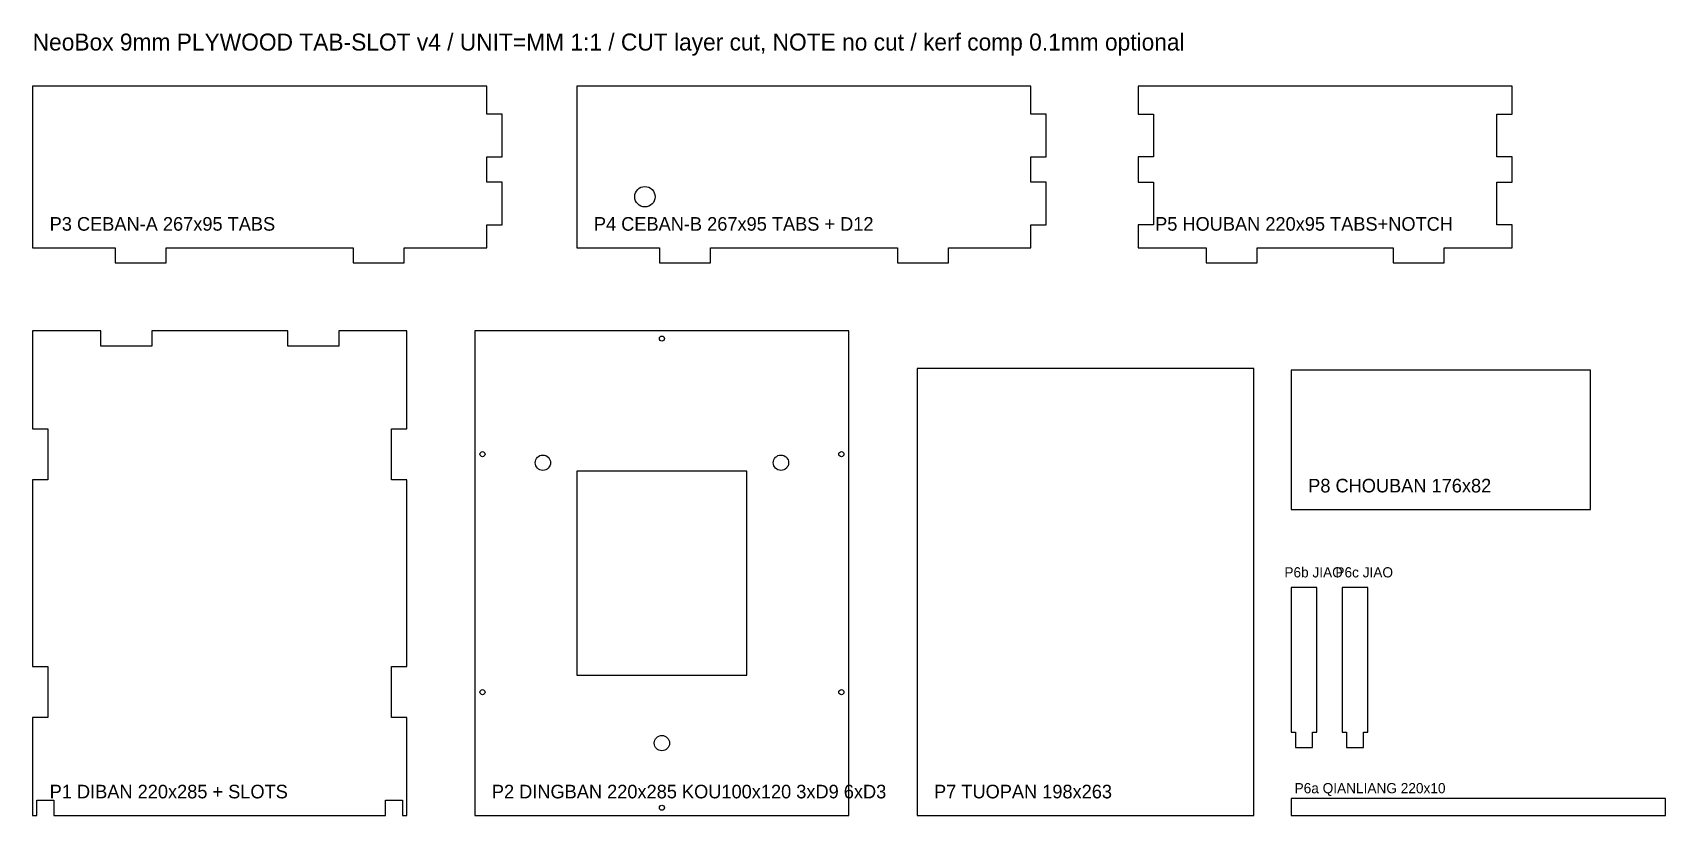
# Model space of a CAD drawing. Header units: metres. Extents: x 20 to 980, y 20 to 481.
import ezdxf

# ---------------------------------------------------------------- set-up
doc = ezdxf.new("R2010")
doc.units = ezdxf.units.M

msp = doc.modelspace()

# ---------------------------------------------------------------- linework, layer by layer
at = {"layer": 'CUT'}
for p, q in [((287, 449), (20, 449)), ((20, 449), (20, 354)), ((287, 432.5), (287, 449)), ((607, 449), (340, 449)), ((340, 449), (340, 354)), ((607, 432.5), (607, 449)), ((890, 449), (670, 449)), ((670, 449), (670, 432.5)), ((890, 432.5), (890, 449)), ((296, 432.5), (287, 432.5)), ((296, 407.5), (296, 432.5)), ((616, 432.5), (607, 432.5)), ((616, 407.5), (616, 432.5)), ((670, 432.5), (679, 432.5)), ((679, 432.5), (679, 407.5)), ((881, 407.5), (881, 432.5)), ((881, 432.5), (890, 432.5)), ((287, 392.5), (287, 407.5)), ((287, 407.5), (296, 407.5)), ((607, 392.5), (607, 407.5)), ((607, 407.5), (616, 407.5)), ((679, 407.5), (670, 407.5)), ((670, 407.5), (670, 392.5)), ((890, 407.5), (881, 407.5)), ((890, 392.5), (890, 407.5)), ((296, 392.5), (287, 392.5)), ((296, 367.5), (296, 392.5)), ((616, 392.5), (607, 392.5)), ((616, 367.5), (616, 392.5)), ((670, 392.5), (679, 392.5)), ((679, 392.5), (679, 367.5)), ((881, 367.5), (881, 392.5)), ((881, 392.5), (890, 392.5)), ((287, 354), (287, 367.5)), ((287, 367.5), (296, 367.5)), ((607, 354), (607, 367.5)), ((607, 367.5), (616, 367.5)), ((679, 367.5), (670, 367.5)), ((670, 367.5), (670, 354)), ((890, 367.5), (881, 367.5)), ((890, 354), (890, 367.5)), ((20, 354), (68.5, 354)), ((68.5, 354), (68.5, 345)), ((98.5, 345), (98.5, 354)), ((98.5, 354), (208.5, 354)), ((208.5, 354), (208.5, 345)), ((238.5, 345), (238.5, 354)), ((238.5, 354), (287, 354)), ((340, 354), (388.5, 354)), ((388.5, 354), (388.5, 345)), ((418.5, 345), (418.5, 354)), ((418.5, 354), (528.5, 354)), ((528.5, 354), (528.5, 345)), ((558.5, 345), (558.5, 354)), ((558.5, 354), (607, 354)), ((670, 354), (710, 354)), ((710, 354), (710, 345)), ((740, 345), (740, 354)), ((740, 354), (820, 354)), ((820, 354), (820, 345)), ((850, 345), (850, 354)), ((850, 354), (890, 354)), ((68.5, 345), (98.5, 345)), ((208.5, 345), (238.5, 345)), ((388.5, 345), (418.5, 345)), ((528.5, 345), (558.5, 345)), ((710, 345), (740, 345)), ((820, 345), (850, 345)), ((60, 305), (20, 305)), ((20, 305), (20, 247.5)), ((60, 296), (60, 305)), ((170, 305), (90, 305)), ((90, 305), (90, 296)), ((170, 296), (170, 305)), ((240, 305), (200, 305)), ((200, 305), (200, 296)), ((240, 247.5), (240, 305)), ((500, 305), (280, 305)), ((280, 305), (280, 20)), ((500, 20), (500, 305)), ((90, 296), (60, 296)), ((200, 296), (170, 296)), ((738, 283), (540, 283)), ((540, 283), (540, 20)), ((738, 20), (738, 283)), ((936, 282), (760, 282)), ((760, 282), (760, 200)), ((936, 200), (936, 282)), ((20, 247.5), (29, 247.5)), ((29, 247.5), (29, 217.5)), ((231, 217.5), (231, 247.5)), ((231, 247.5), (240, 247.5)), ((440, 222.5), (340, 222.5)), ((340, 222.5), (340, 102.5)), ((440, 102.5), (440, 222.5)), ((29, 217.5), (20, 217.5)), ((20, 217.5), (20, 107.5)), ((240, 217.5), (231, 217.5)), ((240, 107.5), (240, 217.5)), ((760, 200), (936, 200)), ((775, 154), (760, 154)), ((760, 154), (760, 69)), ((775, 69), (775, 154)), ((805, 154), (790, 154)), ((790, 154), (790, 69)), ((805, 69), (805, 154)), ((20, 107.5), (29, 107.5)), ((29, 107.5), (29, 77.5)), ((231, 77.5), (231, 107.5)), ((231, 107.5), (240, 107.5)), ((340, 102.5), (440, 102.5)), ((29, 77.5), (20, 77.5)), ((20, 77.5), (20, 20)), ((240, 77.5), (231, 77.5)), ((240, 20), (240, 77.5)), ((760, 69), (762.5, 69)), ((762.5, 69), (762.5, 60)), ((772.5, 60), (772.5, 69)), ((772.5, 69), (775, 69)), ((790, 69), (792.5, 69)), ((792.5, 69), (792.5, 60)), ((802.5, 60), (802.5, 69)), ((802.5, 69), (805, 69)), ((762.5, 60), (772.5, 60)), ((792.5, 60), (802.5, 60)), ((22.5, 20), (22.5, 29)), ((22.5, 29), (32.5, 29)), ((32.5, 29), (32.5, 20)), ((227.5, 20), (227.5, 29)), ((227.5, 29), (237.5, 29)), ((237.5, 29), (237.5, 20)), ((980, 30), (760, 30)), ((760, 30), (760, 20)), ((980, 20), (980, 30)), ((20, 20), (22.5, 20)), ((32.5, 20), (227.5, 20)), ((237.5, 20), (240, 20)), ((280, 20), (500, 20)), ((540, 20), (738, 20)), ((760, 20), (980, 20))]:
    msp.add_line(p, q, dxfattribs=at)
for centre, radius in [((380, 384), 6), ((390, 300.5), 1.5), ((284.5, 232.5), 1.5), ((320, 227.5), 4.5), ((460, 227.5), 4.5), ((495.5, 232.5), 1.5), ((284.5, 92.5), 1.5), ((495.5, 92.5), 1.5), ((390, 62.5), 4.5), ((390, 24.5), 1.5)]:
    msp.add_circle(centre, radius, dxfattribs=at)

# ---------------------------------------------------------------- texts
at = {"layer": 'NOTE'}
for s, height, p in [('NeoBox 9mm PLYWOOD TAB-SLOT v4 / UNIT=MM 1:1 / CUT layer cut, NOTE no cut / kerf comp 0.1mm optional', 10, (20, 470)), ('P3 CEBAN-A 267x95 TABS', 8, (30, 364)), ('P4 CEBAN-B 267x95 TABS + D12', 8, (350, 364)), ('P5 HOUBAN 220x95 TABS+NOTCH', 8, (680, 364)), ('P8 CHOUBAN 176x82', 8, (770, 210)), ('P6b JIAO', 6, (756, 160)), ('P6c JIAO', 6, (786, 160)), ('P6a QIANLIANG 220x10', 6, (762, 33)), ('P1 DIBAN 220x285 + SLOTS', 8, (30, 30)), ('P2 DINGBAN 220x285 KOU100x120 3xD9 6xD3', 8, (290, 30)), ('P7 TUOPAN 198x263', 8, (550, 30))]:
    msp.add_text(s, height=height, dxfattribs=at).set_placement(p)

doc.saveas('drawing.dxf')
